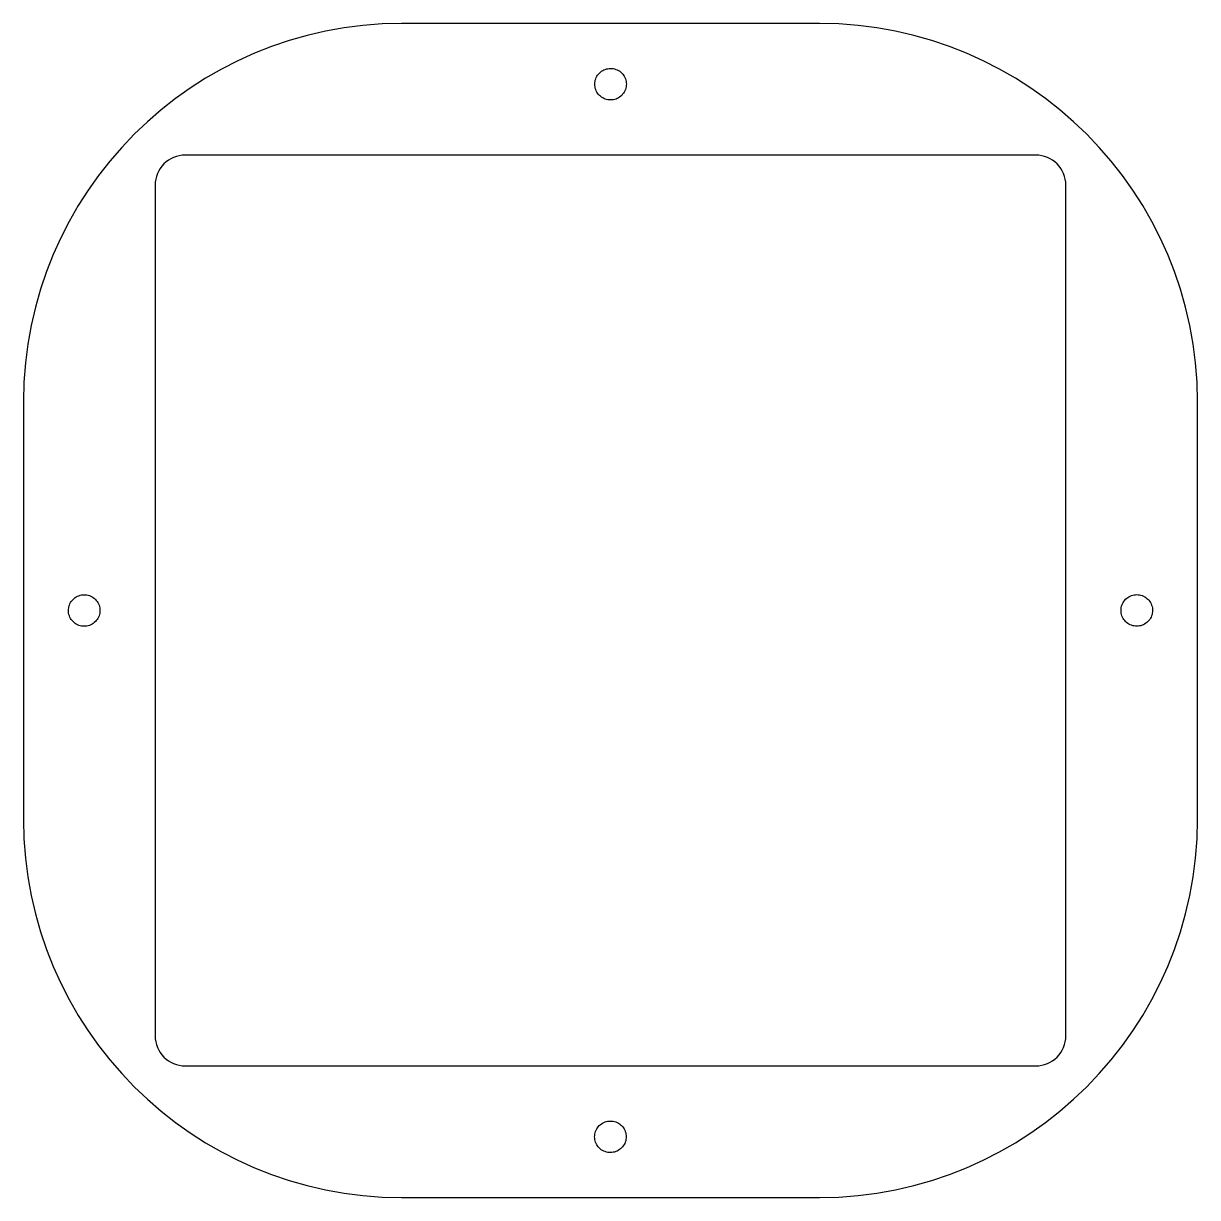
# Model space of a CAD drawing. Header units: millimetres. Extents: x 1 to 117, y 83 to 199.
import ezdxf

# ---------------------------------------------------------------- set-up
doc = ezdxf.new("R2010")
doc.units = ezdxf.units.MM
doc.header["$MEASUREMENT"] = 0
doc.layers.add('mid copia', color=7, linetype='Continuous')

# ---------------------------------------------------------------- blocks, each defined once
blk = doc.blocks.new('block 2')
at = {"layer": 'mid copia', "color": 5, "lineweight": 25, "true_color": 0x0000ff}
blk.add_open_spline([(60.11, 191.9), (60.23, 192.04), (60.34, 192.18), (60.42, 192.34), (60.5, 192.5), (60.55, 192.68), (60.56, 192.86), (60.58, 193.04), (60.56, 193.23), (60.52, 193.4), (60.47, 193.58), (60.39, 193.75), (60.29, 193.9), (60.18, 194.04), (60.05, 194.17), (59.91, 194.28), (59.76, 194.38), (59.59, 194.46), (59.41, 194.51), (59.24, 194.55), (59.05, 194.57), (58.87, 194.55), (58.69, 194.54), (58.51, 194.49), (58.35, 194.41), (58.19, 194.34), (58.03, 194.23), (57.91, 194.1), (57.78, 193.97), (57.67, 193.82), (57.59, 193.66), (57.52, 193.49), (57.47, 193.32), (57.45, 193.14), (57.44, 192.96), (57.45, 192.77), (57.5, 192.6), (57.55, 192.42), (57.63, 192.25), (57.73, 192.1), (57.84, 191.96), (57.96, 191.83), (58.11, 191.72), (58.26, 191.62), (58.43, 191.54), (58.61, 191.49), (58.78, 191.45), (58.96, 191.43), (59.15, 191.45), (59.33, 191.46), (59.51, 191.51), (59.67, 191.58), (59.83, 191.67), (59.97, 191.78), (60.11, 191.9)], degree=3, knots=[0, 0, 0, 0, 1, 1, 1, 2, 2, 2, 3, 3, 3, 4, 4, 4, 5, 5, 5, 6, 6, 6, 7, 7, 7, 8, 8, 8, 9, 9, 9, 10, 10, 10, 11, 11, 11, 12, 12, 12, 13, 13, 13, 14, 14, 14, 15, 15, 15, 16, 16, 16, 17, 17, 17, 18, 18, 18, 18], dxfattribs=at)
blk = doc.blocks.new('block 3')
at = {"layer": 'mid copia', "color": 5, "lineweight": 25, "true_color": 0x0000ff}
blk.add_open_spline([(8.1, 139.9), (8.22, 140.04), (8.34, 140.18), (8.42, 140.34), (8.49, 140.5), (8.54, 140.68), (8.55, 140.86), (8.57, 141.04), (8.55, 141.23), (8.51, 141.4), (8.46, 141.58), (8.38, 141.75), (8.28, 141.9), (8.17, 142.04), (8.04, 142.17), (7.9, 142.28), (7.75, 142.38), (7.58, 142.46), (7.4, 142.51), (7.23, 142.55), (7.04, 142.57), (6.86, 142.55), (6.68, 142.54), (6.51, 142.49), (6.34, 142.41), (6.18, 142.34), (6.03, 142.23), (5.9, 142.1), (5.77, 141.97), (5.66, 141.82), (5.59, 141.66), (5.51, 141.49), (5.46, 141.32), (5.45, 141.14), (5.43, 140.96), (5.45, 140.77), (5.49, 140.6), (5.54, 140.42), (5.62, 140.25), (5.72, 140.1), (5.83, 139.96), (5.96, 139.83), (6.1, 139.72), (6.25, 139.62), (6.42, 139.54), (6.6, 139.49), (6.77, 139.45), (6.96, 139.43), (7.14, 139.45), (7.32, 139.46), (7.5, 139.51), (7.66, 139.58), (7.82, 139.67), (7.96, 139.78), (8.1, 139.9)], degree=3, knots=[0, 0, 0, 0, 1, 1, 1, 2, 2, 2, 3, 3, 3, 4, 4, 4, 5, 5, 5, 6, 6, 6, 7, 7, 7, 8, 8, 8, 9, 9, 9, 10, 10, 10, 11, 11, 11, 12, 12, 12, 13, 13, 13, 14, 14, 14, 15, 15, 15, 16, 16, 16, 17, 17, 17, 18, 18, 18, 18], dxfattribs=at)
blk = doc.blocks.new('block 4')
at = {"layer": 'mid copia', "color": 5, "lineweight": 25, "true_color": 0x0000ff}
blk.add_open_spline([(60.09, 87.9), (60.21, 88.04), (60.33, 88.18), (60.41, 88.34), (60.49, 88.5), (60.53, 88.68), (60.55, 88.86), (60.56, 89.04), (60.55, 89.23), (60.5, 89.4), (60.45, 89.58), (60.37, 89.75), (60.27, 89.9), (60.16, 90.04), (60.04, 90.17), (59.89, 90.28), (59.74, 90.38), (59.57, 90.46), (59.4, 90.51), (59.22, 90.55), (59.03, 90.57), (58.85, 90.55), (58.67, 90.54), (58.5, 90.49), (58.33, 90.41), (58.17, 90.34), (58.02, 90.23), (57.89, 90.1), (57.76, 89.97), (57.65, 89.82), (57.58, 89.66), (57.5, 89.49), (57.45, 89.32), (57.44, 89.14), (57.42, 88.96), (57.44, 88.77), (57.48, 88.6), (57.53, 88.42), (57.61, 88.25), (57.71, 88.1), (57.82, 87.96), (57.95, 87.83), (58.09, 87.72), (58.24, 87.62), (58.41, 87.54), (58.59, 87.49), (58.76, 87.45), (58.95, 87.43), (59.13, 87.45), (59.31, 87.46), (59.49, 87.51), (59.65, 87.58), (59.81, 87.67), (59.95, 87.78), (60.09, 87.9)], degree=3, knots=[0, 0, 0, 0, 1, 1, 1, 2, 2, 2, 3, 3, 3, 4, 4, 4, 5, 5, 5, 6, 6, 6, 7, 7, 7, 8, 8, 8, 9, 9, 9, 10, 10, 10, 11, 11, 11, 12, 12, 12, 13, 13, 13, 14, 14, 14, 15, 15, 15, 16, 16, 16, 17, 17, 17, 18, 18, 18, 18], dxfattribs=at)
blk = doc.blocks.new('block 5')
at = {"layer": 'mid copia', "color": 5, "lineweight": 25, "true_color": 0x0000ff}
blk.add_open_spline([(112.1, 139.9), (112.22, 140.05), (112.34, 140.19), (112.42, 140.35), (112.49, 140.51), (112.54, 140.69), (112.55, 140.87), (112.57, 141.05), (112.55, 141.24), (112.51, 141.41), (112.46, 141.59), (112.38, 141.76), (112.28, 141.9), (112.17, 142.05), (112.04, 142.18), (111.9, 142.28), (111.75, 142.39), (111.58, 142.47), (111.4, 142.51), (111.23, 142.56), (111.04, 142.58), (110.86, 142.56), (110.68, 142.55), (110.51, 142.5), (110.34, 142.42), (110.18, 142.35), (110.03, 142.24), (109.9, 142.11), (109.77, 141.98), (109.66, 141.83), (109.59, 141.66), (109.51, 141.5), (109.46, 141.33), (109.45, 141.15), (109.43, 140.96), (109.45, 140.78), (109.49, 140.6), (109.54, 140.43), (109.62, 140.26), (109.72, 140.11), (109.83, 139.96), (109.96, 139.83), (110.1, 139.73), (110.25, 139.63), (110.42, 139.55), (110.6, 139.5), (110.77, 139.45), (110.96, 139.44), (111.14, 139.45), (111.32, 139.47), (111.5, 139.51), (111.66, 139.59), (111.82, 139.67), (111.96, 139.79), (112.1, 139.9)], degree=3, knots=[0, 0, 0, 0, 1, 1, 1, 2, 2, 2, 3, 3, 3, 4, 4, 4, 5, 5, 5, 6, 6, 6, 7, 7, 7, 8, 8, 8, 9, 9, 9, 10, 10, 10, 11, 11, 11, 12, 12, 12, 13, 13, 13, 14, 14, 14, 15, 15, 15, 16, 16, 16, 17, 17, 17, 18, 18, 18, 18], dxfattribs=at)

msp = doc.modelspace()

# ---------------------------------------------------------------- linework, layer by layer
at = {"layer": 'mid copia', "color": 5, "lineweight": 25, "true_color": 0x0000ff}
for points in [[(79.64, 83), (79.64, 83), (38.36, 83), (38.36, 83), (17.73, 83), (1, 99.73), (1, 120.36), (1, 120.36), (1, 161.64), (1, 161.64), (1, 182.27), (17.73, 199), (38.36, 199), (38.36, 199), (79.64, 199), (79.64, 199), (100.27, 199), (117, 182.27), (117, 161.64), (117, 161.64), (117, 120.36), (117, 120.36), (117, 99.73), (100.27, 83), (79.64, 83)], [(101, 96), (101, 96), (17, 96), (17, 96), (15.34, 96), (14, 97.34), (14, 99), (14, 99), (14, 183), (14, 183), (14, 184.66), (15.34, 186), (17, 186), (17, 186), (101, 186), (101, 186), (102.66, 186), (104, 184.66), (104, 183), (104, 183), (104, 99), (104, 99), (104, 97.34), (102.66, 96), (101, 96)]]:
    msp.add_open_spline(points, degree=3, knots=[0, 0, 0, 0, 1, 1, 1, 2, 2, 2, 3, 3, 3, 4, 4, 4, 5, 5, 5, 6, 6, 6, 7, 7, 7, 8, 8, 8, 8], dxfattribs=at)

# ---------------------------------------------------------------- block references
at = {"layer": 'mid copia'}
for name in ['block 2', 'block 3', 'block 5', 'block 4']:
    msp.add_blockref(name, (0, 0), dxfattribs=at)

doc.saveas('drawing.dxf')
